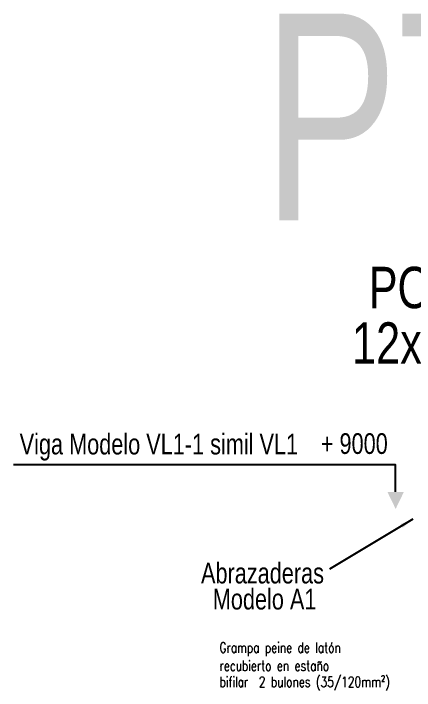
# Model space of a CAD drawing. Header units: millimetres. Extents: x 1587714 to 3094800, y -694377 to -413614.
# Drawn here: x 2044721 to 2046658, y -550623 to -547351 of the extents above; entities that cross this region are included whole.
import ezdxf
from ezdxf.enums import TextEntityAlignment as Align

# ---------------------------------------------------------------- set-up
doc = ezdxf.new("R2010")
doc.units = ezdxf.units.MM
doc.layers.add('M_DIM', color=1, linetype='Continuous')
doc.layers.add('Textos catenaria', color=7, linetype='Continuous')
doc.styles.add('ARIAL', font='arial.ttf', dxfattribs={"width": 0.8})
doc.styles.add('ROMANS', font='arial.ttf', dxfattribs={"width": 0.7})
doc.styles.add('SIMPLEX', font='simplex.shx', dxfattribs={"width": 0.75})
doc.styles.add('STYLE-MSF', font='simplex.shx', dxfattribs={"width": 0.8})
doc.dimstyles.new('DIM1-25', dxfattribs={"dimscale": 25, "dimtxt": 2.5, "dimasz": 2.5, "dimexe": 1.25, "dimexo": 0.5, "dimgap": 1, "dimtad": 1, "dimdec": 1, "dimtxsty": 'STYLE-MSF', "dimcen": 2.5, "dimclrd": 8, "dimclre": 8, "dimclrt": 3, "dimaunit": 1, "dimadec": 1, "dimazin": 2, "dimtfac": 1, "dimtdec": 1, "dimtmove": 0, "dimatfit": 3, "dimfxl": 1, "dimlwd": -1, "dimlwe": -1, "dimarcsym": 0})

msp = doc.modelspace()

# ---------------------------------------------------------------- linework, layer by layer
at = {"layer": 'M_DIM', "color": 7}
msp.add_lwpolyline([(2046567.1238, -549663.1049), (2046567.1238, -549532.7319), (2044721.4327, -549532.7319)], dxfattribs=at)
msp.add_solid([(2046607.1238, -549663.1049), (2046527.1238, -549663.1049), (2046567.1238, -549745.6049)], dxfattribs=at)

# ---------------------------------------------------------------- texts
at = {"layer": 'M_DIM', "color": 7, "width": 0.75}
for s, height, style, p in [('POSTE', 200, 'ARIAL', (2046436.724, -548775.3861)), ('12x10000', 200, 'ARIAL', (2046356.0651, -549043.7809)), ('Grampa peine de latón', 50, 'SIMPLEX', (2045715.6244, -550440.7779)), ('recubierto en estaño', 50, 'SIMPLEX', (2045715.6244, -550528.4564)), ('bifilar  2 bulones (35/120mm²)', 50, 'SIMPLEX', (2045715.6244, -550606.4162))]:
    msp.add_text(s, height=height, dxfattribs=dict(at, style=style)).set_placement(p)
at = {"layer": 'M_DIM', "color": 1, "style": 'ARIAL', "width": 0.75}
msp.add_text('Viga Modelo VL1-1 simil VL1', height=100, dxfattribs=at).set_placement((2045423.5149, -549444.6261), align=Align.MIDDLE)
at = {"layer": 'M_DIM', "color": 7, "style": 'ARIAL', "width": 0.75}
msp.add_text('+ 9000', height=100, dxfattribs=at).set_placement((2046367.2803, -549429.7819), align=Align.MIDDLE)
at = {"layer": 'M_DIM', "color": 6, "style": 'ARIAL', "width": 0.75}
for s, p in [('Abrazaderas', (2045923.984, -550053.9004)), ('Modelo A1', (2045934.1541, -550179.806))]:
    msp.add_text(s, height=100, dxfattribs=at).set_placement(p, align=Align.MIDDLE)
at = {"layer": 'Textos catenaria', "style": 'ROMANS', "width": 0.7}
msp.add_text('PT-1', height=1000, dxfattribs=at).set_placement((2045925.5554, -548351.2911))

# ---------------------------------------------------------------- leaders
at = {"layer": 'M_DIM'}
msp.add_leader([(2046650.0137, -549795.6531), (2046247.2946, -550036.0646)], dimstyle='DIM1-25', override={"dimgap": 1, "dimtad": 0}, dxfattribs=at)

doc.saveas('drawing.dxf')
